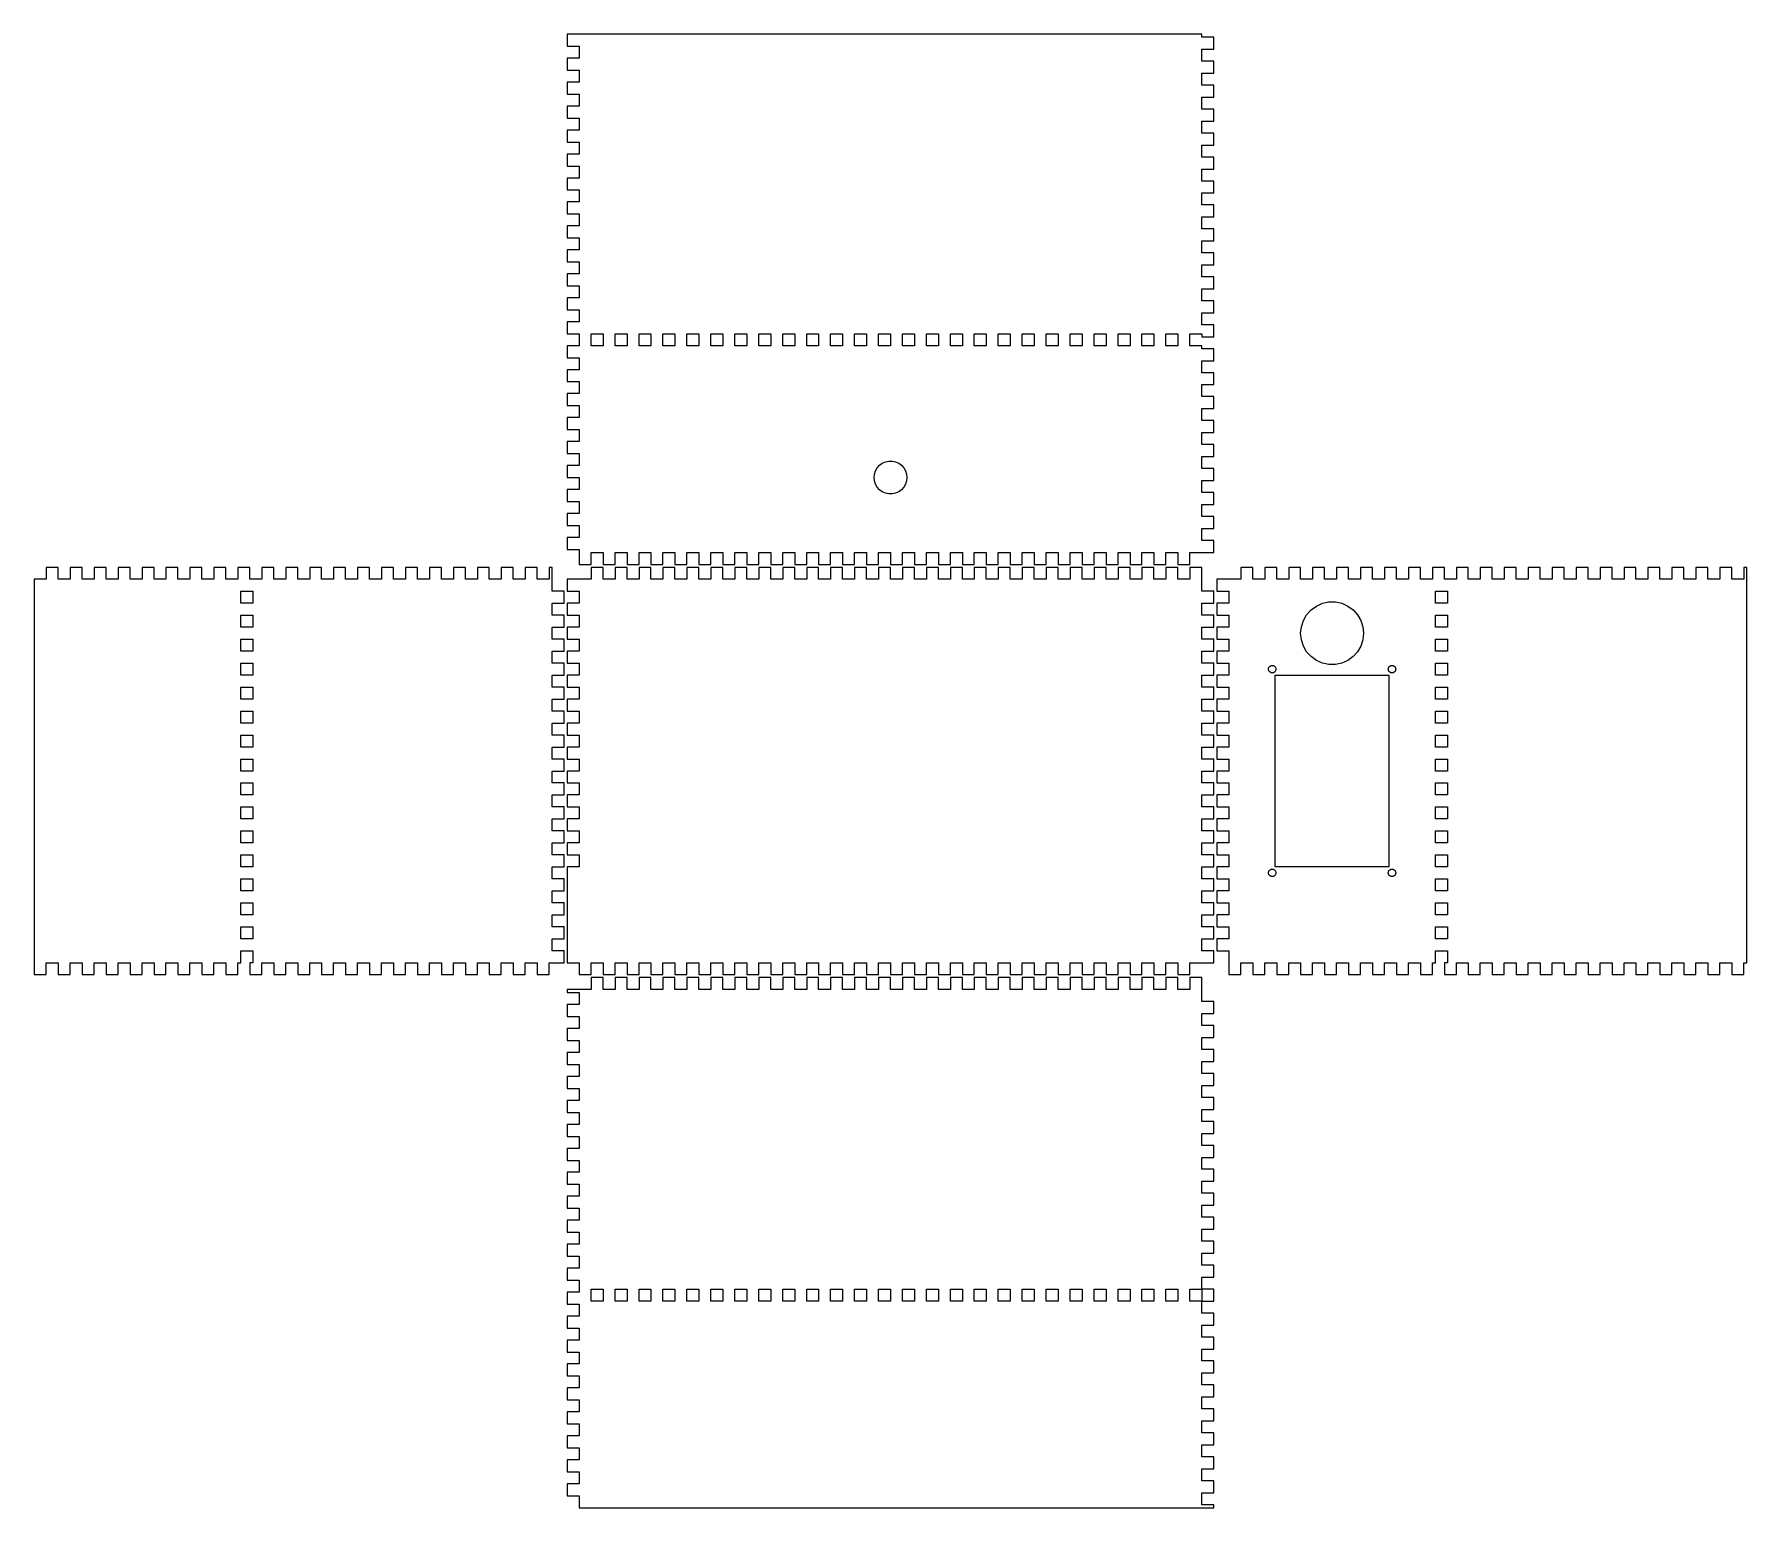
# Model space of a CAD drawing. Header units: metres. Extents: x -182 to 1201, y -182 to 310.
# Drawn here: x -182 to 390, y -182 to 310 of the extents above; entities that cross this region are included whole.
import ezdxf

# ---------------------------------------------------------------- set-up
doc = ezdxf.new("R2010")
doc.units = ezdxf.units.M

msp = doc.modelspace()

# ---------------------------------------------------------------- linework, layer by layer
for p, q in [((208, 310), (-4, 310)), ((-4, 310), (-4, 306)), ((208, 309), (208, 310)), ((212, 309), (208, 309)), ((212, 305), (212, 309)), ((-4, 306), (0, 306)), ((0, 306), (0, 302)), ((208, 301), (208, 305)), ((208, 305), (212, 305)), ((0, 302), (-4, 302)), ((-4, 302), (-4, 298)), ((-4, 298), (0, 298)), ((0, 298), (0, 294)), ((212, 301), (208, 301)), ((212, 297), (212, 301)), ((0, 294), (-4, 294)), ((-4, 294), (-4, 290)), ((208, 293), (208, 297)), ((208, 297), (212, 297)), ((212, 293), (208, 293)), ((212, 289), (212, 293)), ((-4, 290), (0, 290)), ((0, 286), (-4, 286)), ((-4, 286), (-4, 282)), ((0, 290), (0, 286)), ((208, 285), (208, 289)), ((208, 289), (212, 289)), ((-4, 282), (0, 282)), ((0, 282), (0, 278)), ((212, 285), (208, 285)), ((208, 277), (208, 281)), ((208, 281), (212, 281)), ((212, 281), (212, 285)), ((0, 278), (-4, 278)), ((-4, 278), (-4, 274)), ((212, 277), (208, 277)), ((212, 273), (212, 277)), ((-4, 274), (0, 274)), ((0, 270), (-4, 270)), ((-4, 270), (-4, 266)), ((0, 274), (0, 270)), ((208, 269), (208, 273)), ((208, 273), (212, 273)), ((212, 269), (208, 269)), ((212, 265), (212, 269)), ((-4, 266), (0, 266)), ((0, 266), (0, 262)), ((208, 261), (208, 265)), ((208, 265), (212, 265)), ((0, 262), (-4, 262)), ((-4, 262), (-4, 258)), ((-4, 258), (0, 258)), ((0, 258), (0, 254)), ((212, 261), (208, 261)), ((212, 257), (212, 261)), ((0, 254), (-4, 254)), ((-4, 254), (-4, 250)), ((208, 253), (208, 257)), ((208, 257), (212, 257)), ((212, 253), (208, 253)), ((212, 249), (212, 253)), ((-4, 250), (0, 250)), ((0, 246), (-4, 246)), ((-4, 246), (-4, 242)), ((0, 250), (0, 246)), ((208, 245), (208, 249)), ((208, 249), (212, 249)), ((-4, 242), (0, 242)), ((0, 242), (0, 238)), ((212, 245), (208, 245)), ((208, 237), (208, 241)), ((208, 241), (212, 241)), ((212, 241), (212, 245)), ((0, 238), (-4, 238)), ((-4, 238), (-4, 234)), ((212, 237), (208, 237)), ((212, 233), (212, 237)), ((-4, 234), (0, 234)), ((0, 230), (-4, 230)), ((-4, 230), (-4, 226)), ((0, 234), (0, 230)), ((208, 229), (208, 233)), ((208, 233), (212, 233)), ((212, 229), (208, 229)), ((212, 225), (212, 229)), ((-4, 226), (0, 226)), ((0, 226), (0, 222)), ((208, 221), (208, 225)), ((208, 225), (212, 225)), ((0, 222), (-4, 222)), ((-4, 222), (-4, 218)), ((-4, 218), (0, 218)), ((0, 218), (0, 214)), ((212, 221), (208, 221)), ((212, 217), (212, 221)), ((0, 214), (-4, 214)), ((-4, 214), (-4, 210)), ((208, 213), (208, 217)), ((208, 217), (212, 217)), ((212, 213), (208, 213)), ((212, 209), (212, 213)), ((-4, 210), (0, 210)), ((0, 206), (-4, 206)), ((-4, 206), (-4, 202)), ((0, 210), (0, 206)), ((4, 206), (4, 210)), ((4, 210), (8, 210)), ((8, 206), (4, 206)), ((8, 210), (8, 206)), ((12, 206), (12, 210)), ((12, 210), (16, 210)), ((16, 206), (12, 206)), ((16, 210), (16, 206)), ((20, 206), (20, 210)), ((20, 210), (24, 210)), ((24, 206), (20, 206)), ((24, 210), (24, 206)), ((28, 206), (28, 210)), ((28, 210), (32, 210)), ((32, 206), (28, 206)), ((32, 210), (32, 206)), ((36, 206), (36, 210)), ((36, 210), (40, 210)), ((40, 206), (36, 206)), ((40, 210), (40, 206)), ((44, 206), (44, 210)), ((44, 210), (48, 210)), ((48, 206), (44, 206)), ((48, 210), (48, 206)), ((52, 206), (52, 210)), ((52, 210), (56, 210)), ((56, 206), (52, 206)), ((56, 210), (56, 206)), ((60, 206), (60, 210)), ((60, 210), (64, 210)), ((64, 206), (60, 206)), ((64, 210), (64, 206)), ((68, 206), (68, 210)), ((68, 210), (72, 210)), ((72, 206), (68, 206)), ((72, 210), (72, 206)), ((76, 206), (76, 210)), ((76, 210), (80, 210)), ((80, 206), (76, 206)), ((80, 210), (80, 206)), ((84, 206), (84, 210)), ((84, 210), (88, 210)), ((88, 206), (84, 206)), ((88, 210), (88, 206)), ((92, 206), (92, 210)), ((92, 210), (96, 210)), ((96, 206), (92, 206)), ((96, 210), (96, 206)), ((100, 206), (100, 210)), ((100, 210), (104, 210)), ((104, 206), (100, 206)), ((104, 210), (104, 206)), ((108, 206), (108, 210)), ((108, 210), (112, 210)), ((112, 206), (108, 206)), ((112, 210), (112, 206)), ((116, 206), (116, 210)), ((116, 210), (120, 210)), ((120, 206), (116, 206)), ((120, 210), (120, 206)), ((124, 206), (124, 210)), ((124, 210), (128, 210)), ((128, 206), (124, 206)), ((128, 210), (128, 206)), ((132, 206), (132, 210)), ((132, 210), (136, 210)), ((136, 206), (132, 206)), ((136, 210), (136, 206)), ((140, 206), (140, 210)), ((140, 210), (144, 210)), ((144, 206), (140, 206)), ((144, 210), (144, 206)), ((148, 206), (148, 210)), ((148, 210), (152, 210)), ((152, 206), (148, 206)), ((152, 210), (152, 206)), ((156, 206), (156, 210)), ((156, 210), (160, 210)), ((160, 206), (156, 206)), ((160, 210), (160, 206)), ((164, 206), (164, 210)), ((164, 210), (168, 210)), ((168, 206), (164, 206)), ((168, 210), (168, 206)), ((172, 206), (172, 210)), ((172, 210), (176, 210)), ((176, 206), (172, 206)), ((176, 210), (176, 206)), ((180, 206), (180, 210)), ((180, 210), (184, 210)), ((184, 206), (180, 206)), ((184, 210), (184, 206)), ((188, 206), (188, 210)), ((188, 210), (192, 210)), ((192, 206), (188, 206)), ((192, 210), (192, 206)), ((196, 206), (196, 210)), ((196, 210), (200, 210)), ((200, 206), (196, 206)), ((200, 210), (200, 206)), ((204, 206), (204, 210)), ((204, 210), (208, 210)), ((208, 206), (204, 206)), ((208, 210), (208, 209)), ((208, 209), (212, 209)), ((208, 205), (208, 206)), ((-4, 202), (0, 202)), ((0, 202), (0, 198)), ((212, 205), (208, 205)), ((208, 197), (208, 201)), ((208, 201), (212, 201)), ((212, 201), (212, 205)), ((0, 198), (-4, 198)), ((-4, 198), (-4, 194)), ((212, 197), (208, 197)), ((212, 193), (212, 197)), ((-4, 194), (0, 194)), ((0, 190), (-4, 190)), ((-4, 190), (-4, 186)), ((0, 194), (0, 190)), ((208, 189), (208, 193)), ((208, 193), (212, 193)), ((212, 189), (208, 189)), ((212, 185), (212, 189)), ((-4, 186), (0, 186)), ((0, 186), (0, 182)), ((208, 181), (208, 185)), ((208, 185), (212, 185)), ((0, 182), (-4, 182)), ((-4, 182), (-4, 178)), ((-4, 178), (0, 178)), ((0, 178), (0, 174)), ((212, 181), (208, 181)), ((212, 177), (212, 181)), ((0, 174), (-4, 174)), ((-4, 174), (-4, 170)), ((208, 173), (208, 177)), ((208, 177), (212, 177)), ((212, 173), (208, 173)), ((212, 169), (212, 173)), ((-4, 170), (0, 170)), ((0, 166), (-4, 166)), ((-4, 166), (-4, 162)), ((0, 170), (0, 166)), ((99.55, 165.233), (100.32, 166.087)), ((100.32, 166.087), (101.25, 166.763)), ((101.25, 166.763), (102.3, 167.231)), ((102.3, 167.231), (103.425, 167.47)), ((103.425, 167.47), (104.575, 167.47)), ((104.575, 167.47), (105.7, 167.231)), ((105.7, 167.231), (106.75, 166.763)), ((106.75, 166.763), (107.68, 166.087)), ((107.68, 166.087), (108.45, 165.233)), ((208, 165), (208, 169)), ((208, 169), (212, 169)), ((-4, 162), (0, 162)), ((0, 162), (0, 158)), ((98.5, 162), (98.62, 163.144)), ((98.62, 160.856), (98.5, 162)), ((98.62, 163.144), (98.975, 164.237)), ((98.975, 159.763), (98.62, 160.856)), ((98.975, 164.237), (99.55, 165.233)), ((108.45, 165.233), (109.024, 164.237)), ((109.024, 164.237), (109.38, 163.144)), ((109.38, 160.856), (109.024, 159.763)), ((109.38, 163.144), (109.5, 162)), ((109.5, 162), (109.38, 160.856)), ((212, 165), (208, 165)), ((208, 157), (208, 161)), ((208, 161), (212, 161)), ((212, 161), (212, 165)), ((0, 158), (-4, 158)), ((-4, 158), (-4, 154)), ((99.55, 158.767), (98.975, 159.763)), ((100.32, 157.913), (99.55, 158.767)), ((101.25, 157.237), (100.32, 157.913)), ((102.3, 156.769), (101.25, 157.237)), ((103.425, 156.53), (102.3, 156.769)), ((104.575, 156.53), (103.425, 156.53)), ((105.7, 156.769), (104.575, 156.53)), ((106.75, 157.237), (105.7, 156.769)), ((107.68, 157.913), (106.75, 157.237)), ((108.45, 158.767), (107.68, 157.913)), ((109.024, 159.763), (108.45, 158.767)), ((212, 157), (208, 157)), ((212, 153), (212, 157)), ((-4, 154), (0, 154)), ((0, 150), (-4, 150)), ((-4, 150), (-4, 146)), ((0, 154), (0, 150)), ((208, 149), (208, 153)), ((208, 153), (212, 153)), ((212, 149), (208, 149)), ((212, 145), (212, 149)), ((-4, 146), (0, 146)), ((0, 146), (0, 142)), ((208, 141), (208, 145)), ((208, 145), (212, 145)), ((0, 142), (-4, 142)), ((-4, 142), (-4, 138)), ((-4, 138), (0, 138)), ((0, 138), (0, 133)), ((212, 141), (208, 141)), ((212, 137), (212, 141)), ((-174, 132), (-178, 132)), ((-178, 132), (-178, 128)), ((-174, 128), (-174, 132)), ((-166, 132), (-170, 132)), ((-170, 132), (-170, 128)), ((-166, 128), (-166, 132)), ((-158, 132), (-162, 132)), ((-162, 132), (-162, 128)), ((-158, 128), (-158, 132)), ((-150, 132), (-154, 132)), ((-154, 132), (-154, 128)), ((-150, 128), (-150, 132)), ((-142, 132), (-146, 132)), ((-146, 132), (-146, 128)), ((-142, 128), (-142, 132)), ((-134, 132), (-138, 132)), ((-138, 132), (-138, 128)), ((-134, 128), (-134, 132)), ((-126, 132), (-130, 132)), ((-130, 132), (-130, 128)), ((-126, 128), (-126, 132)), ((-118, 132), (-122, 132)), ((-122, 132), (-122, 128)), ((-118, 128), (-118, 132)), ((-110, 132), (-114, 132)), ((-114, 132), (-114, 128)), ((-110, 128), (-110, 132)), ((-102, 132), (-106, 132)), ((-106, 132), (-106, 128)), ((-102, 128), (-102, 132)), ((-94, 132), (-98, 132)), ((-98, 132), (-98, 128)), ((-94, 128), (-94, 132)), ((-86, 132), (-90, 132)), ((-90, 132), (-90, 128)), ((-86, 128), (-86, 132)), ((-78, 132), (-82, 132)), ((-82, 132), (-82, 128)), ((-78, 128), (-78, 132)), ((-70, 132), (-74, 132)), ((-74, 132), (-74, 128)), ((-70, 128), (-70, 132)), ((-62, 132), (-66, 132)), ((-66, 132), (-66, 128)), ((-62, 128), (-62, 132)), ((-54, 132), (-58, 132)), ((-58, 132), (-58, 128)), ((-54, 128), (-54, 132)), ((-46, 132), (-50, 132)), ((-50, 132), (-50, 128)), ((-46, 128), (-46, 132)), ((-38, 132), (-42, 132)), ((-42, 132), (-42, 128)), ((-38, 128), (-38, 132)), ((-30, 132), (-34, 132)), ((-34, 132), (-34, 128)), ((-30, 128), (-30, 132)), ((-22, 132), (-26, 132)), ((-26, 132), (-26, 128)), ((-22, 128), (-22, 132)), ((-14, 132), (-18, 132)), ((-18, 132), (-18, 128)), ((-14, 128), (-14, 132)), ((-9, 132), (-10, 132)), ((-10, 132), (-10, 128)), ((-9, 124), (-9, 132)), ((0, 133), (4, 133)), ((4, 133), (4, 137)), ((4, 137), (8, 137)), ((8, 132), (4, 132)), ((4, 132), (4, 128)), ((8, 137), (8, 133)), ((8, 133), (12, 133)), ((8, 128), (8, 132)), ((12, 133), (12, 137)), ((12, 137), (16, 137)), ((16, 132), (12, 132)), ((12, 132), (12, 128)), ((16, 137), (16, 133)), ((16, 133), (20, 133)), ((16, 128), (16, 132)), ((20, 133), (20, 137)), ((20, 137), (24, 137)), ((24, 132), (20, 132)), ((20, 132), (20, 128)), ((24, 137), (24, 133)), ((24, 133), (28, 133)), ((24, 128), (24, 132)), ((28, 133), (28, 137)), ((28, 137), (32, 137)), ((32, 132), (28, 132)), ((28, 132), (28, 128)), ((32, 137), (32, 133)), ((32, 133), (36, 133)), ((32, 128), (32, 132)), ((36, 133), (36, 137)), ((36, 137), (40, 137)), ((40, 132), (36, 132)), ((36, 132), (36, 128)), ((40, 137), (40, 133)), ((40, 133), (44, 133)), ((40, 128), (40, 132)), ((44, 133), (44, 137)), ((44, 137), (48, 137)), ((48, 132), (44, 132)), ((44, 132), (44, 128)), ((48, 137), (48, 133)), ((48, 133), (52, 133)), ((48, 128), (48, 132)), ((52, 133), (52, 137)), ((52, 137), (56, 137)), ((56, 132), (52, 132)), ((52, 132), (52, 128)), ((56, 137), (56, 133)), ((56, 133), (60, 133)), ((56, 128), (56, 132)), ((60, 133), (60, 137)), ((60, 137), (64, 137)), ((64, 132), (60, 132)), ((60, 132), (60, 128)), ((64, 137), (64, 133)), ((64, 133), (68, 133)), ((64, 128), (64, 132)), ((68, 133), (68, 137)), ((68, 137), (72, 137)), ((72, 132), (68, 132)), ((68, 132), (68, 128)), ((72, 137), (72, 133)), ((72, 133), (76, 133)), ((72, 128), (72, 132)), ((76, 133), (76, 137)), ((76, 137), (80, 137)), ((80, 132), (76, 132)), ((76, 132), (76, 128)), ((80, 137), (80, 133)), ((80, 133), (84, 133)), ((80, 128), (80, 132)), ((84, 133), (84, 137)), ((84, 137), (88, 137)), ((88, 132), (84, 132)), ((84, 132), (84, 128)), ((88, 137), (88, 133)), ((88, 133), (92, 133)), ((88, 128), (88, 132)), ((92, 133), (92, 137)), ((92, 137), (96, 137)), ((96, 132), (92, 132)), ((92, 132), (92, 128)), ((96, 137), (96, 133)), ((96, 133), (100, 133)), ((96, 128), (96, 132)), ((100, 133), (100, 137)), ((100, 137), (104, 137)), ((104, 132), (100, 132)), ((100, 132), (100, 128)), ((104, 137), (104, 133)), ((104, 133), (108, 133)), ((104, 128), (104, 132)), ((108, 133), (108, 137)), ((108, 137), (112, 137)), ((112, 132), (108, 132)), ((108, 132), (108, 128)), ((112, 137), (112, 133)), ((112, 133), (116, 133)), ((112, 128), (112, 132)), ((116, 133), (116, 137)), ((116, 137), (120, 137)), ((120, 132), (116, 132)), ((116, 132), (116, 128)), ((120, 137), (120, 133)), ((120, 133), (124, 133)), ((120, 128), (120, 132)), ((124, 133), (124, 137)), ((124, 137), (128, 137)), ((128, 132), (124, 132)), ((124, 132), (124, 128)), ((128, 137), (128, 133)), ((128, 133), (132, 133)), ((128, 128), (128, 132)), ((132, 133), (132, 137)), ((132, 137), (136, 137)), ((136, 132), (132, 132)), ((132, 132), (132, 128)), ((136, 137), (136, 133)), ((136, 133), (140, 133)), ((136, 128), (136, 132)), ((140, 133), (140, 137)), ((140, 137), (144, 137)), ((144, 132), (140, 132)), ((140, 132), (140, 128)), ((144, 137), (144, 133)), ((144, 133), (148, 133)), ((144, 128), (144, 132)), ((148, 133), (148, 137)), ((148, 137), (152, 137)), ((152, 132), (148, 132)), ((148, 132), (148, 128)), ((152, 137), (152, 133)), ((152, 133), (156, 133)), ((152, 128), (152, 132)), ((156, 133), (156, 137)), ((156, 137), (160, 137)), ((160, 132), (156, 132)), ((156, 132), (156, 128)), ((160, 137), (160, 133)), ((160, 133), (164, 133)), ((160, 128), (160, 132)), ((164, 133), (164, 137)), ((164, 137), (168, 137)), ((168, 132), (164, 132)), ((164, 132), (164, 128)), ((168, 137), (168, 133)), ((168, 133), (172, 133)), ((168, 128), (168, 132)), ((172, 133), (172, 137)), ((172, 137), (176, 137)), ((176, 132), (172, 132)), ((172, 132), (172, 128)), ((176, 137), (176, 133)), ((176, 133), (180, 133)), ((176, 128), (176, 132)), ((180, 133), (180, 137)), ((180, 137), (184, 137)), ((184, 132), (180, 132)), ((180, 132), (180, 128)), ((184, 137), (184, 133)), ((184, 133), (188, 133)), ((184, 128), (184, 132)), ((188, 133), (188, 137)), ((188, 137), (192, 137)), ((192, 132), (188, 132)), ((188, 132), (188, 128)), ((192, 137), (192, 133)), ((192, 133), (196, 133)), ((192, 128), (192, 132)), ((196, 133), (196, 137)), ((196, 137), (200, 137)), ((200, 132), (196, 132)), ((196, 132), (196, 128)), ((200, 137), (200, 133)), ((200, 133), (204, 133)), ((200, 128), (200, 132)), ((204, 133), (204, 137)), ((204, 137), (212, 137)), ((208, 132), (204, 132)), ((204, 132), (204, 128)), ((208, 124), (208, 132)), ((225, 132), (221, 132)), ((221, 132), (221, 128)), ((225, 128), (225, 132)), ((233, 132), (229, 132)), ((229, 132), (229, 128)), ((233, 128), (233, 132)), ((241, 132), (237, 132)), ((237, 132), (237, 128)), ((241, 128), (241, 132)), ((249, 132), (245, 132)), ((245, 132), (245, 128)), ((249, 128), (249, 132)), ((257, 132), (253, 132)), ((253, 132), (253, 128)), ((257, 128), (257, 132)), ((265, 132), (261, 132)), ((261, 132), (261, 128)), ((265, 128), (265, 132)), ((273, 132), (269, 132)), ((269, 132), (269, 128)), ((273, 128), (273, 132)), ((281, 132), (277, 132)), ((277, 132), (277, 128)), ((281, 128), (281, 132)), ((289, 132), (285, 132)), ((285, 132), (285, 128)), ((289, 128), (289, 132)), ((297, 132), (293, 132)), ((293, 132), (293, 128)), ((297, 128), (297, 132)), ((305, 132), (301, 132)), ((301, 132), (301, 128)), ((305, 128), (305, 132)), ((313, 132), (309, 132)), ((309, 132), (309, 128)), ((313, 128), (313, 132)), ((321, 132), (317, 132)), ((317, 132), (317, 128)), ((321, 128), (321, 132)), ((329, 132), (325, 132)), ((325, 132), (325, 128)), ((329, 128), (329, 132)), ((337, 132), (333, 132)), ((333, 132), (333, 128)), ((337, 128), (337, 132)), ((345, 132), (341, 132)), ((341, 132), (341, 128)), ((345, 128), (345, 132)), ((353, 132), (349, 132)), ((349, 132), (349, 128)), ((353, 128), (353, 132)), ((361, 132), (357, 132)), ((357, 132), (357, 128)), ((361, 128), (361, 132)), ((369, 132), (365, 132)), ((365, 132), (365, 128)), ((369, 128), (369, 132)), ((377, 132), (373, 132)), ((373, 132), (373, 128)), ((377, 128), (377, 132)), ((385, 132), (381, 132)), ((381, 132), (381, 128)), ((385, 128), (385, 132)), ((390, 132), (389, 132)), ((389, 132), (389, 128)), ((390, 0), (390, 132)), ((-178, 128), (-182, 128)), ((-182, 128), (-182, -4)), ((-170, 128), (-174, 128)), ((-162, 128), (-166, 128)), ((-154, 128), (-158, 128)), ((-146, 128), (-150, 128)), ((-138, 128), (-142, 128)), ((-130, 128), (-134, 128)), ((-122, 128), (-126, 128)), ((-114, 128), (-118, 128)), ((-106, 128), (-110, 128)), ((-98, 128), (-102, 128)), ((-90, 128), (-94, 128)), ((-82, 128), (-86, 128)), ((-74, 128), (-78, 128)), ((-66, 128), (-70, 128)), ((-58, 128), (-62, 128)), ((-50, 128), (-54, 128)), ((-42, 128), (-46, 128)), ((-34, 128), (-38, 128)), ((-26, 128), (-30, 128)), ((-18, 128), (-22, 128)), ((-10, 128), (-14, 128)), ((4, 128), (-4, 128)), ((-4, 128), (-4, 124)), ((12, 128), (8, 128)), ((20, 128), (16, 128)), ((28, 128), (24, 128)), ((36, 128), (32, 128)), ((44, 128), (40, 128)), ((52, 128), (48, 128)), ((60, 128), (56, 128)), ((68, 128), (64, 128)), ((76, 128), (72, 128)), ((84, 128), (80, 128)), ((92, 128), (88, 128)), ((100, 128), (96, 128)), ((108, 128), (104, 128)), ((116, 128), (112, 128)), ((124, 128), (120, 128)), ((132, 128), (128, 128)), ((140, 128), (136, 128)), ((148, 128), (144, 128)), ((156, 128), (152, 128)), ((164, 128), (160, 128)), ((172, 128), (168, 128)), ((180, 128), (176, 128)), ((188, 128), (184, 128)), ((196, 128), (192, 128)), ((204, 128), (200, 128)), ((221, 128), (213, 128)), ((213, 128), (213, 124)), ((229, 128), (225, 128)), ((237, 128), (233, 128)), ((245, 128), (241, 128)), ((253, 128), (249, 128)), ((261, 128), (257, 128)), ((269, 128), (265, 128)), ((277, 128), (273, 128)), ((285, 128), (281, 128)), ((293, 128), (289, 128)), ((301, 128), (297, 128)), ((309, 128), (305, 128)), ((317, 128), (313, 128)), ((325, 128), (321, 128)), ((333, 128), (329, 128)), ((341, 128), (337, 128)), ((349, 128), (345, 128)), ((357, 128), (353, 128)), ((365, 128), (361, 128)), ((373, 128), (369, 128)), ((381, 128), (377, 128)), ((389, 128), (385, 128)), ((-113, 120), (-113, 124)), ((-113, 124), (-109, 124)), ((-109, 124), (-109, 120)), ((-5, 124), (-9, 124)), ((-5, 120), (-5, 124)), ((-4, 124), (0, 124)), ((0, 124), (0, 120)), ((212, 124), (208, 124)), ((212, 120), (212, 124)), ((213, 124), (217, 124)), ((217, 124), (217, 120)), ((248.255, 119.986), (250.402, 120.442)), ((250.402, 120.442), (252.598, 120.442)), ((252.598, 120.442), (254.745, 119.986)), ((286, 120), (286, 124)), ((286, 124), (290, 124)), ((290, 124), (290, 120)), ((-109, 120), (-113, 120)), ((-113, 112), (-113, 116)), ((-113, 116), (-109, 116)), ((-109, 116), (-109, 112)), ((-9, 116), (-9, 120)), ((-9, 120), (-5, 120)), ((-5, 116), (-9, 116)), ((-5, 112), (-5, 116)), ((0, 120), (-4, 120)), ((-4, 120), (-4, 116)), ((-4, 116), (0, 116)), ((0, 116), (0, 112)), ((208, 116), (208, 120)), ((208, 120), (212, 120)), ((212, 116), (208, 116)), ((212, 112), (212, 116)), ((217, 120), (213, 120)), ((213, 120), (213, 116)), ((213, 116), (217, 116)), ((217, 116), (217, 112)), ((241.908, 114.271), (243.005, 116.172)), ((243.005, 116.172), (244.474, 117.803)), ((244.474, 117.803), (246.25, 119.093)), ((246.25, 119.093), (248.255, 119.986)), ((254.745, 119.986), (256.75, 119.093)), ((256.75, 119.093), (258.526, 117.803)), ((258.526, 117.803), (259.995, 116.172)), ((259.995, 116.172), (261.092, 114.271)), ((290, 120), (286, 120)), ((286, 112), (286, 116)), ((286, 116), (290, 116)), ((290, 116), (290, 112)), ((-109, 112), (-113, 112)), ((-9, 108), (-9, 112)), ((-9, 112), (-5, 112)), ((0, 112), (-4, 112)), ((-4, 112), (-4, 108)), ((208, 108), (208, 112)), ((208, 112), (212, 112)), ((217, 112), (213, 112)), ((213, 112), (213, 108)), ((241, 110), (241.229, 112.183)), ((241.229, 107.817), (241, 110)), ((241.229, 112.183), (241.908, 114.271)), ((261.092, 114.271), (261.771, 112.183)), ((261.771, 112.183), (262, 110)), ((262, 110), (261.771, 107.817)), ((290, 112), (286, 112)), ((-113, 104), (-113, 108)), ((-113, 108), (-109, 108)), ((-109, 104), (-113, 104)), ((-109, 108), (-109, 104)), ((-5, 108), (-9, 108)), ((-9, 100), (-9, 104)), ((-9, 104), (-5, 104)), ((-5, 104), (-5, 108)), ((-4, 108), (0, 108)), ((0, 104), (-4, 104)), ((-4, 104), (-4, 100)), ((0, 108), (0, 104)), ((212, 108), (208, 108)), ((208, 100), (208, 104)), ((208, 104), (212, 104)), ((212, 104), (212, 108)), ((213, 108), (217, 108)), ((217, 104), (213, 104)), ((213, 104), (213, 100)), ((217, 108), (217, 104)), ((241.908, 105.729), (241.229, 107.817)), ((243.005, 103.828), (241.908, 105.729)), ((244.474, 102.197), (243.005, 103.828)), ((259.995, 103.828), (258.526, 102.197)), ((261.092, 105.729), (259.995, 103.828)), ((261.771, 107.817), (261.092, 105.729)), ((286, 104), (286, 108)), ((286, 108), (290, 108)), ((290, 104), (286, 104)), ((290, 108), (290, 104)), ((-113, 96), (-113, 100)), ((-113, 100), (-109, 100)), ((-109, 100), (-109, 96)), ((-5, 100), (-9, 100)), ((-5, 96), (-5, 100)), ((-4, 100), (0, 100)), ((0, 100), (0, 96)), ((212, 100), (208, 100)), ((212, 96), (212, 100)), ((213, 100), (217, 100)), ((217, 100), (217, 96)), ((230.25, 98), (230.311, 98.386)), ((230.311, 97.614), (230.25, 98)), ((230.311, 98.386), (230.489, 98.735)), ((230.489, 97.265), (230.311, 97.614)), ((230.489, 98.735), (230.765, 99.011)), ((230.765, 96.989), (230.489, 97.265)), ((230.765, 99.011), (231.114, 99.189)), ((231.114, 99.189), (231.5, 99.25)), ((231.5, 99.25), (231.886, 99.189)), ((231.886, 99.189), (232.235, 99.011)), ((232.235, 99.011), (232.511, 98.735)), ((232.511, 97.265), (232.235, 96.989)), ((232.511, 98.735), (232.689, 98.386)), ((232.689, 97.614), (232.511, 97.265)), ((232.689, 98.386), (232.75, 98)), ((232.75, 98), (232.689, 97.614)), ((246.25, 100.907), (244.474, 102.197)), ((248.255, 100.014), (246.25, 100.907)), ((250.402, 99.558), (248.255, 100.014)), ((252.598, 99.558), (250.402, 99.558)), ((254.745, 100.014), (252.598, 99.558)), ((256.75, 100.907), (254.745, 100.014)), ((258.526, 102.197), (256.75, 100.907)), ((270.25, 98), (270.311, 98.386)), ((270.311, 97.614), (270.25, 98)), ((270.311, 98.386), (270.489, 98.735)), ((270.489, 97.265), (270.311, 97.614)), ((270.489, 98.735), (270.765, 99.011)), ((270.765, 96.989), (270.489, 97.265)), ((270.765, 99.011), (271.114, 99.189)), ((271.114, 99.189), (271.5, 99.25)), ((271.5, 99.25), (271.886, 99.189)), ((271.886, 99.189), (272.235, 99.011)), ((272.235, 99.011), (272.511, 98.735)), ((272.511, 97.265), (272.235, 96.989)), ((272.511, 98.735), (272.689, 98.386)), ((272.689, 97.614), (272.511, 97.265)), ((272.689, 98.386), (272.75, 98)), ((272.75, 98), (272.689, 97.614)), ((286, 96), (286, 100)), ((286, 100), (290, 100)), ((290, 100), (290, 96)), ((-109, 96), (-113, 96)), ((-113, 88), (-113, 92)), ((-113, 92), (-109, 92)), ((-109, 92), (-109, 88)), ((-9, 92), (-9, 96)), ((-9, 96), (-5, 96)), ((-5, 92), (-9, 92)), ((-5, 88), (-5, 92)), ((0, 96), (-4, 96)), ((-4, 96), (-4, 92)), ((-4, 92), (0, 92)), ((0, 92), (0, 88)), ((208, 92), (208, 96)), ((208, 96), (212, 96)), ((212, 92), (208, 92)), ((212, 88), (212, 92)), ((217, 96), (213, 96)), ((213, 96), (213, 92)), ((213, 92), (217, 92)), ((217, 92), (217, 88)), ((231.114, 96.811), (230.765, 96.989)), ((231.5, 96.75), (231.114, 96.811)), ((231.886, 96.811), (231.5, 96.75)), ((232.235, 96.989), (231.886, 96.811)), ((232.5, 32), (232.5, 96)), ((232.5, 96), (270.5, 96)), ((270.5, 96), (270.5, 32)), ((271.114, 96.811), (270.765, 96.989)), ((271.5, 96.75), (271.114, 96.811)), ((271.886, 96.811), (271.5, 96.75)), ((272.235, 96.989), (271.886, 96.811)), ((290, 96), (286, 96)), ((286, 88), (286, 92)), ((286, 92), (290, 92)), ((290, 92), (290, 88)), ((-109, 88), (-113, 88)), ((-9, 84), (-9, 88)), ((-9, 88), (-5, 88)), ((0, 88), (-4, 88)), ((-4, 88), (-4, 84)), ((208, 84), (208, 88)), ((208, 88), (212, 88)), ((217, 88), (213, 88)), ((213, 88), (213, 84)), ((290, 88), (286, 88)), ((-113, 80), (-113, 84)), ((-113, 84), (-109, 84)), ((-109, 84), (-109, 80)), ((-5, 84), (-9, 84)), ((-5, 80), (-5, 84)), ((-4, 84), (0, 84)), ((0, 84), (0, 80)), ((212, 84), (208, 84)), ((212, 80), (212, 84)), ((213, 84), (217, 84)), ((217, 84), (217, 80)), ((286, 80), (286, 84)), ((286, 84), (290, 84)), ((290, 84), (290, 80)), ((-109, 80), (-113, 80)), ((-113, 72), (-113, 76)), ((-113, 76), (-109, 76)), ((-109, 76), (-109, 72)), ((-9, 76), (-9, 80)), ((-9, 80), (-5, 80)), ((-5, 76), (-9, 76)), ((-5, 72), (-5, 76)), ((0, 80), (-4, 80)), ((-4, 80), (-4, 76)), ((-4, 76), (0, 76)), ((0, 76), (0, 72)), ((208, 76), (208, 80)), ((208, 80), (212, 80)), ((212, 76), (208, 76)), ((212, 72), (212, 76)), ((217, 80), (213, 80)), ((213, 80), (213, 76)), ((213, 76), (217, 76)), ((217, 76), (217, 72)), ((290, 80), (286, 80)), ((286, 72), (286, 76)), ((286, 76), (290, 76)), ((290, 76), (290, 72)), ((-109, 72), (-113, 72)), ((-9, 68), (-9, 72)), ((-9, 72), (-5, 72)), ((0, 72), (-4, 72)), ((-4, 72), (-4, 68)), ((208, 68), (208, 72)), ((208, 72), (212, 72)), ((217, 72), (213, 72)), ((213, 72), (213, 68)), ((290, 72), (286, 72)), ((-113, 64), (-113, 68)), ((-113, 68), (-109, 68)), ((-109, 64), (-113, 64)), ((-109, 68), (-109, 64)), ((-5, 68), (-9, 68)), ((-9, 60), (-9, 64)), ((-9, 64), (-5, 64)), ((-5, 64), (-5, 68)), ((-4, 68), (0, 68)), ((0, 64), (-4, 64)), ((-4, 64), (-4, 60)), ((0, 68), (0, 64)), ((212, 68), (208, 68)), ((208, 60), (208, 64)), ((208, 64), (212, 64)), ((212, 64), (212, 68)), ((213, 68), (217, 68)), ((217, 64), (213, 64)), ((213, 64), (213, 60)), ((217, 68), (217, 64)), ((286, 64), (286, 68)), ((286, 68), (290, 68)), ((290, 64), (286, 64)), ((290, 68), (290, 64)), ((-113, 56), (-113, 60)), ((-113, 60), (-109, 60)), ((-109, 60), (-109, 56)), ((-5, 60), (-9, 60)), ((-5, 56), (-5, 60)), ((-4, 60), (0, 60)), ((0, 60), (0, 56)), ((212, 60), (208, 60)), ((212, 56), (212, 60)), ((213, 60), (217, 60)), ((217, 60), (217, 56)), ((286, 56), (286, 60)), ((286, 60), (290, 60)), ((290, 60), (290, 56)), ((-109, 56), (-113, 56)), ((-113, 48), (-113, 52)), ((-113, 52), (-109, 52)), ((-109, 52), (-109, 48)), ((-9, 52), (-9, 56)), ((-9, 56), (-5, 56)), ((-5, 52), (-9, 52)), ((-5, 48), (-5, 52)), ((0, 56), (-4, 56)), ((-4, 56), (-4, 52)), ((-4, 52), (0, 52)), ((0, 52), (0, 48)), ((208, 52), (208, 56)), ((208, 56), (212, 56)), ((212, 52), (208, 52)), ((212, 48), (212, 52)), ((217, 56), (213, 56)), ((213, 56), (213, 52)), ((213, 52), (217, 52)), ((217, 52), (217, 48)), ((290, 56), (286, 56)), ((286, 48), (286, 52)), ((286, 52), (290, 52)), ((290, 52), (290, 48)), ((-109, 48), (-113, 48)), ((-9, 44), (-9, 48)), ((-9, 48), (-5, 48)), ((0, 48), (-4, 48)), ((-4, 48), (-4, 44)), ((208, 44), (208, 48)), ((208, 48), (212, 48)), ((217, 48), (213, 48)), ((213, 48), (213, 44)), ((290, 48), (286, 48)), ((-113, 40), (-113, 44)), ((-113, 44), (-109, 44)), ((-109, 44), (-109, 40)), ((-5, 44), (-9, 44)), ((-5, 40), (-5, 44)), ((-4, 44), (0, 44)), ((0, 44), (0, 40)), ((212, 44), (208, 44)), ((212, 40), (212, 44)), ((213, 44), (217, 44)), ((217, 44), (217, 40)), ((286, 40), (286, 44)), ((286, 44), (290, 44)), ((290, 44), (290, 40)), ((-109, 40), (-113, 40)), ((-113, 32), (-113, 36)), ((-113, 36), (-109, 36)), ((-109, 36), (-109, 32)), ((-9, 36), (-9, 40)), ((-9, 40), (-5, 40)), ((-5, 36), (-9, 36)), ((-5, 32), (-5, 36)), ((0, 40), (-4, 40)), ((-4, 40), (-4, 36)), ((-4, 36), (0, 36)), ((0, 36), (0, 32)), ((208, 36), (208, 40)), ((208, 40), (212, 40)), ((212, 36), (208, 36)), ((212, 32), (212, 36)), ((217, 40), (213, 40)), ((213, 40), (213, 36)), ((213, 36), (217, 36)), ((217, 36), (217, 32)), ((290, 40), (286, 40)), ((286, 32), (286, 36)), ((286, 36), (290, 36)), ((290, 36), (290, 32)), ((-109, 32), (-113, 32)), ((-9, 28), (-9, 32)), ((-9, 32), (-5, 32)), ((0, 32), (-4, 32)), ((-4, 32), (-4, 0)), ((208, 28), (208, 32)), ((208, 32), (212, 32)), ((217, 32), (213, 32)), ((213, 32), (213, 28)), ((230.25, 30), (230.311, 30.386)), ((230.311, 29.614), (230.25, 30)), ((230.311, 30.386), (230.489, 30.735)), ((230.489, 29.265), (230.311, 29.614)), ((230.489, 30.735), (230.765, 31.011)), ((230.765, 28.989), (230.489, 29.265)), ((230.765, 31.011), (231.114, 31.189)), ((231.114, 28.811), (230.765, 28.989)), ((231.114, 31.189), (231.5, 31.25)), ((231.5, 28.75), (231.114, 28.811)), ((231.5, 31.25), (231.886, 31.189)), ((231.886, 28.811), (231.5, 28.75)), ((231.886, 31.189), (232.235, 31.011)), ((232.235, 28.989), (231.886, 28.811)), ((232.235, 31.011), (232.511, 30.735)), ((232.511, 29.265), (232.235, 28.989)), ((270.5, 32), (232.5, 32)), ((232.511, 30.735), (232.689, 30.386)), ((232.689, 29.614), (232.511, 29.265)), ((232.689, 30.386), (232.75, 30)), ((232.75, 30), (232.689, 29.614)), ((270.25, 30), (270.311, 30.386)), ((270.311, 29.614), (270.25, 30)), ((270.311, 30.386), (270.489, 30.735)), ((270.489, 29.265), (270.311, 29.614)), ((270.489, 30.735), (270.765, 31.011)), ((270.765, 28.989), (270.489, 29.265)), ((270.765, 31.011), (271.114, 31.189)), ((271.114, 28.811), (270.765, 28.989)), ((271.114, 31.189), (271.5, 31.25)), ((271.5, 28.75), (271.114, 28.811)), ((271.5, 31.25), (271.886, 31.189)), ((271.886, 28.811), (271.5, 28.75)), ((271.886, 31.189), (272.235, 31.011)), ((272.235, 28.989), (271.886, 28.811)), ((272.235, 31.011), (272.511, 30.735)), ((272.511, 29.265), (272.235, 28.989)), ((272.511, 30.735), (272.689, 30.386)), ((272.689, 29.614), (272.511, 29.265)), ((272.689, 30.386), (272.75, 30)), ((272.75, 30), (272.689, 29.614)), ((290, 32), (286, 32)), ((-113, 24), (-113, 28)), ((-113, 28), (-109, 28)), ((-109, 24), (-113, 24)), ((-109, 28), (-109, 24)), ((-5, 28), (-9, 28)), ((-9, 20), (-9, 24)), ((-9, 24), (-5, 24)), ((-5, 24), (-5, 28)), ((212, 28), (208, 28)), ((208, 20), (208, 24)), ((208, 24), (212, 24)), ((212, 24), (212, 28)), ((213, 28), (217, 28)), ((217, 24), (213, 24)), ((213, 24), (213, 20)), ((217, 28), (217, 24)), ((286, 24), (286, 28)), ((286, 28), (290, 28)), ((290, 24), (286, 24)), ((290, 28), (290, 24)), ((-113, 16), (-113, 20)), ((-113, 20), (-109, 20)), ((-109, 20), (-109, 16)), ((-5, 20), (-9, 20)), ((-5, 16), (-5, 20)), ((212, 20), (208, 20)), ((212, 16), (212, 20)), ((213, 20), (217, 20)), ((217, 20), (217, 16)), ((286, 16), (286, 20)), ((286, 20), (290, 20)), ((290, 20), (290, 16)), ((-109, 16), (-113, 16)), ((-113, 8), (-113, 12)), ((-113, 12), (-109, 12)), ((-109, 12), (-109, 8)), ((-9, 12), (-9, 16)), ((-9, 16), (-5, 16)), ((-5, 12), (-9, 12)), ((-5, 8), (-5, 12)), ((208, 12), (208, 16)), ((208, 16), (212, 16)), ((212, 12), (208, 12)), ((212, 8), (212, 12)), ((217, 16), (213, 16)), ((213, 16), (213, 12)), ((213, 12), (217, 12)), ((217, 12), (217, 8)), ((290, 16), (286, 16)), ((286, 8), (286, 12)), ((286, 12), (290, 12)), ((290, 12), (290, 8)), ((-109, 8), (-113, 8)), ((-9, 4), (-9, 8)), ((-9, 8), (-5, 8)), ((208, 4), (208, 8)), ((208, 8), (212, 8)), ((217, 8), (213, 8)), ((213, 8), (213, 4)), ((290, 8), (286, 8)), ((-178, -4), (-178, 0)), ((-178, 0), (-174, 0)), ((-174, 0), (-174, -4)), ((-170, -4), (-170, 0)), ((-170, 0), (-166, 0)), ((-166, 0), (-166, -4)), ((-162, -4), (-162, 0)), ((-162, 0), (-158, 0)), ((-158, 0), (-158, -4)), ((-154, -4), (-154, 0)), ((-154, 0), (-150, 0)), ((-150, 0), (-150, -4)), ((-146, -4), (-146, 0)), ((-146, 0), (-142, 0)), ((-142, 0), (-142, -4)), ((-138, -4), (-138, 0)), ((-138, 0), (-134, 0)), ((-134, 0), (-134, -4)), ((-130, -4), (-130, 0)), ((-130, 0), (-126, 0)), ((-126, 0), (-126, -4)), ((-122, -4), (-122, 0)), ((-122, 0), (-118, 0)), ((-118, 0), (-118, -4)), ((-114, -4), (-114, 0)), ((-114, 0), (-113, 0)), ((-113, 0), (-113, 4)), ((-113, 4), (-109, 4)), ((-109, 0), (-110, 0)), ((-110, 0), (-110, -4)), ((-109, 4), (-109, 0)), ((-106, -4), (-106, 0)), ((-106, 0), (-102, 0)), ((-102, 0), (-102, -4)), ((-98, -4), (-98, 0)), ((-98, 0), (-94, 0)), ((-94, 0), (-94, -4)), ((-90, -4), (-90, 0)), ((-90, 0), (-86, 0)), ((-86, 0), (-86, -4)), ((-82, -4), (-82, 0)), ((-82, 0), (-78, 0)), ((-78, 0), (-78, -4)), ((-74, -4), (-74, 0)), ((-74, 0), (-70, 0)), ((-70, 0), (-70, -4)), ((-66, -4), (-66, 0)), ((-66, 0), (-62, 0)), ((-62, 0), (-62, -4)), ((-58, -4), (-58, 0)), ((-58, 0), (-54, 0)), ((-54, 0), (-54, -4)), ((-50, -4), (-50, 0)), ((-50, 0), (-46, 0)), ((-46, 0), (-46, -4)), ((-42, -4), (-42, 0)), ((-42, 0), (-38, 0)), ((-38, 0), (-38, -4)), ((-34, -4), (-34, 0)), ((-34, 0), (-30, 0)), ((-30, 0), (-30, -4)), ((-26, -4), (-26, 0)), ((-26, 0), (-22, 0)), ((-22, 0), (-22, -4)), ((-18, -4), (-18, 0)), ((-18, 0), (-14, 0)), ((-14, 0), (-14, -4)), ((-10, -4), (-10, 0)), ((-10, 0), (-5, 0)), ((-5, 4), (-9, 4)), ((-5, 0), (-5, 4)), ((-4, 0), (0, 0)), ((0, 0), (0, -4)), ((4, 0), (8, 0)), ((4, -4), (4, 0)), ((8, 0), (8, -4)), ((12, -4), (12, 0)), ((12, 0), (16, 0)), ((16, 0), (16, -4)), ((20, -4), (20, 0)), ((20, 0), (24, 0)), ((24, 0), (24, -4)), ((28, -4), (28, 0)), ((28, 0), (32, 0)), ((32, 0), (32, -4)), ((36, -4), (36, 0)), ((36, 0), (40, 0)), ((40, 0), (40, -4)), ((44, -4), (44, 0)), ((44, 0), (48, 0)), ((48, 0), (48, -4)), ((52, -4), (52, 0)), ((52, 0), (56, 0)), ((56, 0), (56, -4)), ((60, -4), (60, 0)), ((60, 0), (64, 0)), ((64, 0), (64, -4)), ((68, -4), (68, 0)), ((68, 0), (72, 0)), ((72, 0), (72, -4)), ((76, -4), (76, 0)), ((76, 0), (80, 0)), ((80, 0), (80, -4)), ((84, -4), (84, 0)), ((84, 0), (88, 0)), ((88, 0), (88, -4)), ((92, -4), (92, 0)), ((92, 0), (96, 0)), ((96, 0), (96, -4)), ((100, -4), (100, 0)), ((100, 0), (104, 0)), ((104, 0), (104, -4)), ((108, -4), (108, 0)), ((108, 0), (112, 0)), ((112, 0), (112, -4)), ((116, -4), (116, 0)), ((116, 0), (120, 0)), ((120, 0), (120, -4)), ((124, -4), (124, 0)), ((124, 0), (128, 0)), ((128, 0), (128, -4)), ((132, -4), (132, 0)), ((132, 0), (136, 0)), ((136, 0), (136, -4)), ((140, -4), (140, 0)), ((140, 0), (144, 0)), ((144, 0), (144, -4)), ((148, -4), (148, 0)), ((148, 0), (152, 0)), ((152, 0), (152, -4)), ((156, -4), (156, 0)), ((156, 0), (160, 0)), ((160, 0), (160, -4)), ((164, -4), (164, 0)), ((164, 0), (168, 0)), ((168, 0), (168, -4)), ((172, -4), (172, 0)), ((172, 0), (176, 0)), ((176, 0), (176, -4)), ((180, -4), (180, 0)), ((180, 0), (184, 0)), ((184, 0), (184, -4)), ((188, -4), (188, 0)), ((188, 0), (192, 0)), ((192, 0), (192, -4)), ((196, -4), (196, 0)), ((196, 0), (200, 0)), ((200, 0), (200, -4)), ((204, -4), (204, 0)), ((204, 0), (212, 0)), ((212, 4), (208, 4)), ((212, 0), (212, 4)), ((213, 4), (217, 4)), ((217, 4), (217, -4)), ((221, -4), (221, 0)), ((221, 0), (225, 0)), ((225, 0), (225, -4)), ((229, -4), (229, 0)), ((229, 0), (233, 0)), ((233, 0), (233, -4)), ((237, -4), (237, 0)), ((237, 0), (241, 0)), ((241, 0), (241, -4)), ((245, -4), (245, 0)), ((245, 0), (249, 0)), ((249, 0), (249, -4)), ((253, -4), (253, 0)), ((253, 0), (257, 0)), ((257, 0), (257, -4)), ((261, -4), (261, 0)), ((261, 0), (265, 0)), ((265, 0), (265, -4)), ((269, -4), (269, 0)), ((269, 0), (273, 0)), ((273, 0), (273, -4)), ((277, -4), (277, 0)), ((277, 0), (281, 0)), ((281, 0), (281, -4)), ((285, -4), (285, 0)), ((285, 0), (286, 0)), ((286, 0), (286, 4)), ((286, 4), (290, 4)), ((290, 0), (289, 0)), ((289, 0), (289, -4)), ((290, 4), (290, 0)), ((293, -4), (293, 0)), ((293, 0), (297, 0)), ((297, 0), (297, -4)), ((301, -4), (301, 0)), ((301, 0), (305, 0)), ((305, 0), (305, -4)), ((309, -4), (309, 0)), ((309, 0), (313, 0)), ((313, 0), (313, -4)), ((317, -4), (317, 0)), ((317, 0), (321, 0)), ((321, 0), (321, -4)), ((325, -4), (325, 0)), ((325, 0), (329, 0)), ((329, 0), (329, -4)), ((333, -4), (333, 0)), ((333, 0), (337, 0)), ((337, 0), (337, -4)), ((341, -4), (341, 0)), ((341, 0), (345, 0)), ((345, 0), (345, -4)), ((349, -4), (349, 0)), ((349, 0), (353, 0)), ((353, 0), (353, -4)), ((357, -4), (357, 0)), ((357, 0), (361, 0)), ((361, 0), (361, -4)), ((365, -4), (365, 0)), ((365, 0), (369, 0)), ((369, 0), (369, -4)), ((373, -4), (373, 0)), ((373, 0), (377, 0)), ((377, 0), (377, -4)), ((381, -4), (381, 0)), ((381, 0), (385, 0)), ((385, 0), (385, -4)), ((389, -4), (389, 0)), ((389, 0), (390, 0)), ((-182, -4), (-178, -4)), ((-174, -4), (-170, -4)), ((-166, -4), (-162, -4)), ((-158, -4), (-154, -4)), ((-150, -4), (-146, -4)), ((-142, -4), (-138, -4)), ((-134, -4), (-130, -4)), ((-126, -4), (-122, -4)), ((-118, -4), (-114, -4)), ((-110, -4), (-106, -4)), ((-102, -4), (-98, -4)), ((-94, -4), (-90, -4)), ((-86, -4), (-82, -4)), ((-78, -4), (-74, -4)), ((-70, -4), (-66, -4)), ((-62, -4), (-58, -4)), ((-54, -4), (-50, -4)), ((-46, -4), (-42, -4)), ((-38, -4), (-34, -4)), ((-30, -4), (-26, -4)), ((-22, -4), (-18, -4)), ((-14, -4), (-10, -4)), ((0, -4), (4, -4)), ((8, -5), (4, -5)), ((4, -5), (4, -9)), ((8, -4), (12, -4)), ((8, -9), (8, -5)), ((16, -5), (12, -5)), ((12, -5), (12, -9)), ((16, -4), (20, -4)), ((16, -9), (16, -5)), ((24, -5), (20, -5)), ((20, -5), (20, -9)), ((24, -4), (28, -4)), ((24, -9), (24, -5)), ((32, -5), (28, -5)), ((28, -5), (28, -9)), ((32, -4), (36, -4)), ((32, -9), (32, -5)), ((40, -5), (36, -5)), ((36, -5), (36, -9)), ((40, -4), (44, -4)), ((40, -9), (40, -5)), ((48, -5), (44, -5)), ((44, -5), (44, -9)), ((48, -4), (52, -4)), ((48, -9), (48, -5)), ((56, -5), (52, -5)), ((52, -5), (52, -9)), ((56, -4), (60, -4)), ((56, -9), (56, -5)), ((64, -5), (60, -5)), ((60, -5), (60, -9)), ((64, -4), (68, -4)), ((64, -9), (64, -5)), ((72, -5), (68, -5)), ((68, -5), (68, -9)), ((72, -4), (76, -4)), ((72, -9), (72, -5)), ((80, -5), (76, -5)), ((76, -5), (76, -9)), ((80, -4), (84, -4)), ((80, -9), (80, -5)), ((88, -5), (84, -5)), ((84, -5), (84, -9)), ((88, -4), (92, -4)), ((88, -9), (88, -5)), ((96, -5), (92, -5)), ((92, -5), (92, -9)), ((96, -4), (100, -4)), ((96, -9), (96, -5)), ((104, -5), (100, -5)), ((100, -5), (100, -9)), ((104, -4), (108, -4)), ((104, -9), (104, -5)), ((112, -5), (108, -5)), ((108, -5), (108, -9)), ((112, -4), (116, -4)), ((112, -9), (112, -5)), ((120, -5), (116, -5)), ((116, -5), (116, -9)), ((120, -4), (124, -4)), ((120, -9), (120, -5)), ((128, -5), (124, -5)), ((124, -5), (124, -9)), ((128, -4), (132, -4)), ((128, -9), (128, -5)), ((136, -5), (132, -5)), ((132, -5), (132, -9)), ((136, -4), (140, -4)), ((136, -9), (136, -5)), ((144, -5), (140, -5)), ((140, -5), (140, -9)), ((144, -4), (148, -4)), ((144, -9), (144, -5)), ((152, -5), (148, -5)), ((148, -5), (148, -9)), ((152, -4), (156, -4)), ((152, -9), (152, -5)), ((160, -5), (156, -5)), ((156, -5), (156, -9)), ((160, -4), (164, -4)), ((160, -9), (160, -5)), ((168, -5), (164, -5)), ((164, -5), (164, -9)), ((168, -4), (172, -4)), ((168, -9), (168, -5)), ((176, -5), (172, -5)), ((172, -5), (172, -9)), ((176, -4), (180, -4)), ((176, -9), (176, -5)), ((184, -5), (180, -5)), ((180, -5), (180, -9)), ((184, -4), (188, -4)), ((184, -9), (184, -5)), ((192, -5), (188, -5)), ((188, -5), (188, -9)), ((192, -4), (196, -4)), ((192, -9), (192, -5)), ((200, -5), (196, -5)), ((196, -5), (196, -9)), ((200, -4), (204, -4)), ((200, -9), (200, -5)), ((208, -5), (204, -5)), ((204, -5), (204, -9)), ((208, -13), (208, -5)), ((217, -4), (221, -4)), ((225, -4), (229, -4)), ((233, -4), (237, -4)), ((241, -4), (245, -4)), ((249, -4), (253, -4)), ((257, -4), (261, -4)), ((265, -4), (269, -4)), ((273, -4), (277, -4)), ((281, -4), (285, -4)), ((289, -4), (293, -4)), ((297, -4), (301, -4)), ((305, -4), (309, -4)), ((313, -4), (317, -4)), ((321, -4), (325, -4)), ((329, -4), (333, -4)), ((337, -4), (341, -4)), ((345, -4), (349, -4)), ((353, -4), (357, -4)), ((361, -4), (365, -4)), ((369, -4), (373, -4)), ((377, -4), (381, -4)), ((385, -4), (389, -4)), ((4, -9), (-4, -9)), ((-4, -9), (-4, -10)), ((-4, -10), (0, -10)), ((0, -10), (0, -14)), ((12, -9), (8, -9)), ((20, -9), (16, -9)), ((28, -9), (24, -9)), ((36, -9), (32, -9)), ((44, -9), (40, -9)), ((52, -9), (48, -9)), ((60, -9), (56, -9)), ((68, -9), (64, -9)), ((76, -9), (72, -9)), ((84, -9), (80, -9)), ((92, -9), (88, -9)), ((100, -9), (96, -9)), ((108, -9), (104, -9)), ((116, -9), (112, -9)), ((124, -9), (120, -9)), ((132, -9), (128, -9)), ((140, -9), (136, -9)), ((148, -9), (144, -9)), ((156, -9), (152, -9)), ((164, -9), (160, -9)), ((172, -9), (168, -9)), ((180, -9), (176, -9)), ((188, -9), (184, -9)), ((196, -9), (192, -9)), ((204, -9), (200, -9)), ((0, -14), (-4, -14)), ((-4, -14), (-4, -18)), ((212, -13), (208, -13)), ((208, -21), (208, -17)), ((208, -17), (212, -17)), ((212, -17), (212, -13)), ((-4, -18), (0, -18)), ((0, -22), (-4, -22)), ((-4, -22), (-4, -26)), ((0, -18), (0, -22)), ((212, -21), (208, -21)), ((212, -25), (212, -21)), ((-4, -26), (0, -26)), ((0, -26), (0, -30)), ((208, -29), (208, -25)), ((208, -25), (212, -25)), ((0, -30), (-4, -30)), ((-4, -30), (-4, -34)), ((-4, -34), (0, -34)), ((0, -34), (0, -38)), ((212, -29), (208, -29)), ((208, -37), (208, -33)), ((208, -33), (212, -33)), ((212, -33), (212, -29)), ((0, -38), (-4, -38)), ((-4, -38), (-4, -42)), ((212, -37), (208, -37)), ((212, -41), (212, -37)), ((-4, -42), (0, -42)), ((0, -42), (0, -46)), ((208, -45), (208, -41)), ((208, -41), (212, -41)), ((212, -45), (208, -45)), ((212, -49), (212, -45)), ((0, -46), (-4, -46)), ((-4, -46), (-4, -50)), ((-4, -50), (0, -50)), ((0, -50), (0, -54)), ((208, -53), (208, -49)), ((208, -49), (212, -49)), ((0, -54), (-4, -54)), ((-4, -54), (-4, -58)), ((212, -53), (208, -53)), ((208, -61), (208, -57)), ((208, -57), (212, -57)), ((212, -57), (212, -53)), ((-4, -58), (0, -58)), ((0, -62), (-4, -62)), ((-4, -62), (-4, -66)), ((0, -58), (0, -62)), ((212, -61), (208, -61)), ((212, -65), (212, -61)), ((-4, -66), (0, -66)), ((0, -66), (0, -70)), ((208, -69), (208, -65)), ((208, -65), (212, -65)), ((0, -70), (-4, -70)), ((-4, -70), (-4, -74)), ((-4, -74), (0, -74)), ((0, -74), (0, -78)), ((212, -69), (208, -69)), ((208, -77), (208, -73)), ((208, -73), (212, -73)), ((212, -73), (212, -69)), ((0, -78), (-4, -78)), ((-4, -78), (-4, -82)), ((212, -77), (208, -77)), ((212, -81), (212, -77)), ((-4, -82), (0, -82)), ((0, -82), (0, -86)), ((208, -85), (208, -81)), ((208, -81), (212, -81)), ((212, -85), (208, -85)), ((212, -89), (212, -85)), ((0, -86), (-4, -86)), ((-4, -86), (-4, -90)), ((-4, -90), (0, -90)), ((0, -90), (0, -94)), ((208, -93), (208, -89)), ((208, -89), (212, -89)), ((0, -94), (-4, -94)), ((-4, -94), (-4, -98)), ((212, -93), (208, -93)), ((208, -101), (208, -97)), ((208, -97), (212, -97)), ((212, -97), (212, -93)), ((-4, -98), (0, -98)), ((0, -102), (-4, -102)), ((-4, -102), (-4, -106)), ((0, -98), (0, -102)), ((212, -101), (208, -101)), ((212, -105), (212, -101)), ((-4, -106), (0, -106)), ((0, -106), (0, -110)), ((208, -109), (208, -105)), ((208, -105), (212, -105)), ((0, -110), (-4, -110)), ((-4, -110), (-4, -114)), ((-4, -114), (0, -114)), ((0, -114), (0, -118)), ((4, -113), (4, -109)), ((4, -109), (8, -109)), ((8, -113), (4, -113)), ((8, -109), (8, -113)), ((12, -113), (12, -109)), ((12, -109), (16, -109)), ((16, -113), (12, -113)), ((16, -109), (16, -113)), ((20, -113), (20, -109)), ((20, -109), (24, -109)), ((24, -113), (20, -113)), ((24, -109), (24, -113)), ((28, -113), (28, -109)), ((28, -109), (32, -109)), ((32, -113), (28, -113)), ((32, -109), (32, -113)), ((36, -113), (36, -109)), ((36, -109), (40, -109)), ((40, -113), (36, -113)), ((40, -109), (40, -113)), ((44, -113), (44, -109)), ((44, -109), (48, -109)), ((48, -113), (44, -113)), ((48, -109), (48, -113)), ((52, -113), (52, -109)), ((52, -109), (56, -109)), ((56, -113), (52, -113)), ((56, -109), (56, -113)), ((60, -113), (60, -109)), ((60, -109), (64, -109)), ((64, -113), (60, -113)), ((64, -109), (64, -113)), ((68, -113), (68, -109)), ((68, -109), (72, -109)), ((72, -113), (68, -113)), ((72, -109), (72, -113)), ((76, -113), (76, -109)), ((76, -109), (80, -109)), ((80, -113), (76, -113)), ((80, -109), (80, -113)), ((84, -113), (84, -109)), ((84, -109), (88, -109)), ((88, -113), (84, -113)), ((88, -109), (88, -113)), ((92, -113), (92, -109)), ((92, -109), (96, -109)), ((96, -113), (92, -113)), ((96, -109), (96, -113)), ((100, -113), (100, -109)), ((100, -109), (104, -109)), ((104, -113), (100, -113)), ((104, -109), (104, -113)), ((108, -113), (108, -109)), ((108, -109), (112, -109)), ((112, -113), (108, -113)), ((112, -109), (112, -113)), ((116, -113), (116, -109)), ((116, -109), (120, -109)), ((120, -113), (116, -113)), ((120, -109), (120, -113)), ((124, -113), (124, -109)), ((124, -109), (128, -109)), ((128, -113), (124, -113)), ((128, -109), (128, -113)), ((132, -113), (132, -109)), ((132, -109), (136, -109)), ((136, -113), (132, -113)), ((136, -109), (136, -113)), ((140, -113), (140, -109)), ((140, -109), (144, -109)), ((144, -113), (140, -113)), ((144, -109), (144, -113)), ((148, -113), (148, -109)), ((148, -109), (152, -109)), ((152, -113), (148, -113)), ((152, -109), (152, -113)), ((156, -113), (156, -109)), ((156, -109), (160, -109)), ((160, -113), (156, -113)), ((160, -109), (160, -113)), ((164, -113), (164, -109)), ((164, -109), (168, -109)), ((168, -113), (164, -113)), ((168, -109), (168, -113)), ((172, -113), (172, -109)), ((172, -109), (176, -109)), ((176, -113), (172, -113)), ((176, -109), (176, -113)), ((180, -113), (180, -109)), ((180, -109), (184, -109)), ((184, -113), (180, -113)), ((184, -109), (184, -113)), ((188, -113), (188, -109)), ((188, -109), (192, -109)), ((192, -113), (188, -113)), ((192, -109), (192, -113)), ((196, -113), (196, -109)), ((196, -109), (200, -109)), ((200, -113), (196, -113)), ((200, -109), (200, -113)), ((204, -113), (204, -109)), ((204, -109), (208, -109)), ((208, -113), (204, -113)), ((212, -109), (208, -109)), ((208, -109), (208, -113)), ((208, -117), (208, -113)), ((208, -113), (212, -113)), ((212, -113), (212, -109)), ((0, -118), (-4, -118)), ((-4, -118), (-4, -122)), ((212, -117), (208, -117)), ((212, -121), (212, -117)), ((-4, -122), (0, -122)), ((0, -122), (0, -126)), ((208, -125), (208, -121)), ((208, -121), (212, -121)), ((212, -125), (208, -125)), ((212, -129), (212, -125)), ((0, -126), (-4, -126)), ((-4, -126), (-4, -130)), ((-4, -130), (0, -130)), ((0, -130), (0, -134)), ((208, -133), (208, -129)), ((208, -129), (212, -129)), ((0, -134), (-4, -134)), ((-4, -134), (-4, -138)), ((212, -133), (208, -133)), ((208, -141), (208, -137)), ((208, -137), (212, -137)), ((212, -137), (212, -133)), ((-4, -138), (0, -138)), ((0, -142), (-4, -142)), ((-4, -142), (-4, -146)), ((0, -138), (0, -142)), ((212, -141), (208, -141)), ((212, -145), (212, -141)), ((-4, -146), (0, -146)), ((0, -146), (0, -150)), ((208, -149), (208, -145)), ((208, -145), (212, -145)), ((0, -150), (-4, -150)), ((-4, -150), (-4, -154)), ((-4, -154), (0, -154)), ((0, -154), (0, -158)), ((212, -149), (208, -149)), ((208, -157), (208, -153)), ((208, -153), (212, -153)), ((212, -153), (212, -149)), ((0, -158), (-4, -158)), ((-4, -158), (-4, -162)), ((212, -157), (208, -157)), ((212, -161), (212, -157)), ((-4, -162), (0, -162)), ((0, -162), (0, -166)), ((208, -165), (208, -161)), ((208, -161), (212, -161)), ((212, -165), (208, -165)), ((212, -169), (212, -165)), ((0, -166), (-4, -166)), ((-4, -166), (-4, -170)), ((-4, -170), (0, -170)), ((0, -170), (0, -174)), ((208, -173), (208, -169)), ((208, -169), (212, -169)), ((0, -174), (-4, -174)), ((-4, -174), (-4, -178)), ((212, -173), (208, -173)), ((208, -181), (208, -177)), ((208, -177), (212, -177)), ((212, -177), (212, -173)), ((-4, -178), (0, -178)), ((0, -178), (0, -182)), ((0, -182), (212, -182)), ((212, -181), (208, -181)), ((212, -182), (212, -181))]:
    msp.add_line(p, q)

doc.saveas('drawing.dxf')
